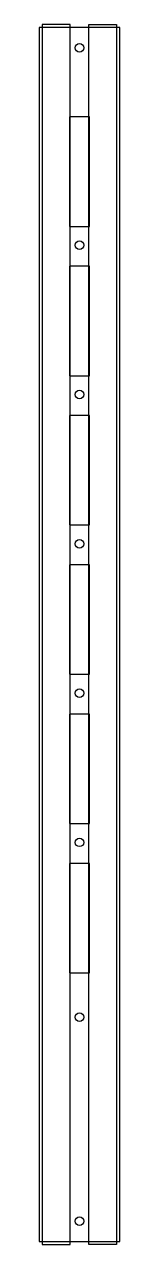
# Model space of a CAD drawing. Extents: x 538 to 619, y 508 to 1734.
import ezdxf

# ---------------------------------------------------------------- set-up
doc = ezdxf.new("R2010")
doc.units = 0
doc.layers.get('0').update_dxf_attribs({"linetype": 'CONTINUOUS'})

msp = doc.modelspace()

# ---------------------------------------------------------------- linework, layer by layer
for points in [[(538.2, 511.1), (619.2, 511.1), (619.2, 1731.1), (538.2, 1731.1)], [(541.4, 508.1), (569.4, 508.1), (569.4, 1734.1), (541.4, 1734.1)], [(615.9, 508.1), (587.9, 508.1), (587.9, 1734.1), (615.9, 1734.1)], [(568.6, 1531.1), (588.8, 1531.1), (588.8, 1641.1), (568.6, 1641.1)], [(568.6, 1381.1), (588.8, 1381.1), (588.8, 1491.1), (568.6, 1491.1)], [(568.6, 1231.1), (588.8, 1231.1), (588.8, 1341.1), (568.6, 1341.1)], [(568.6, 1081.1), (588.8, 1081.1), (588.8, 1191.1), (568.6, 1191.1)], [(568.6, 931.1), (588.8, 931.1), (588.8, 1041.1), (568.6, 1041.1)], [(568.6, 781.1), (588.8, 781.1), (588.8, 891.1), (568.6, 891.1)]]:
    msp.add_lwpolyline(points, close=True)
for centre in [(578.7, 1710.6), (578.7, 1512.2), (578.7, 1362.2), (578.7, 1212.2), (578.7, 1062.2), (578.7, 912.2), (578.7, 736.6), (578.7, 531.6)]:
    msp.add_circle(centre, 4.3)

doc.saveas('drawing.dxf')
